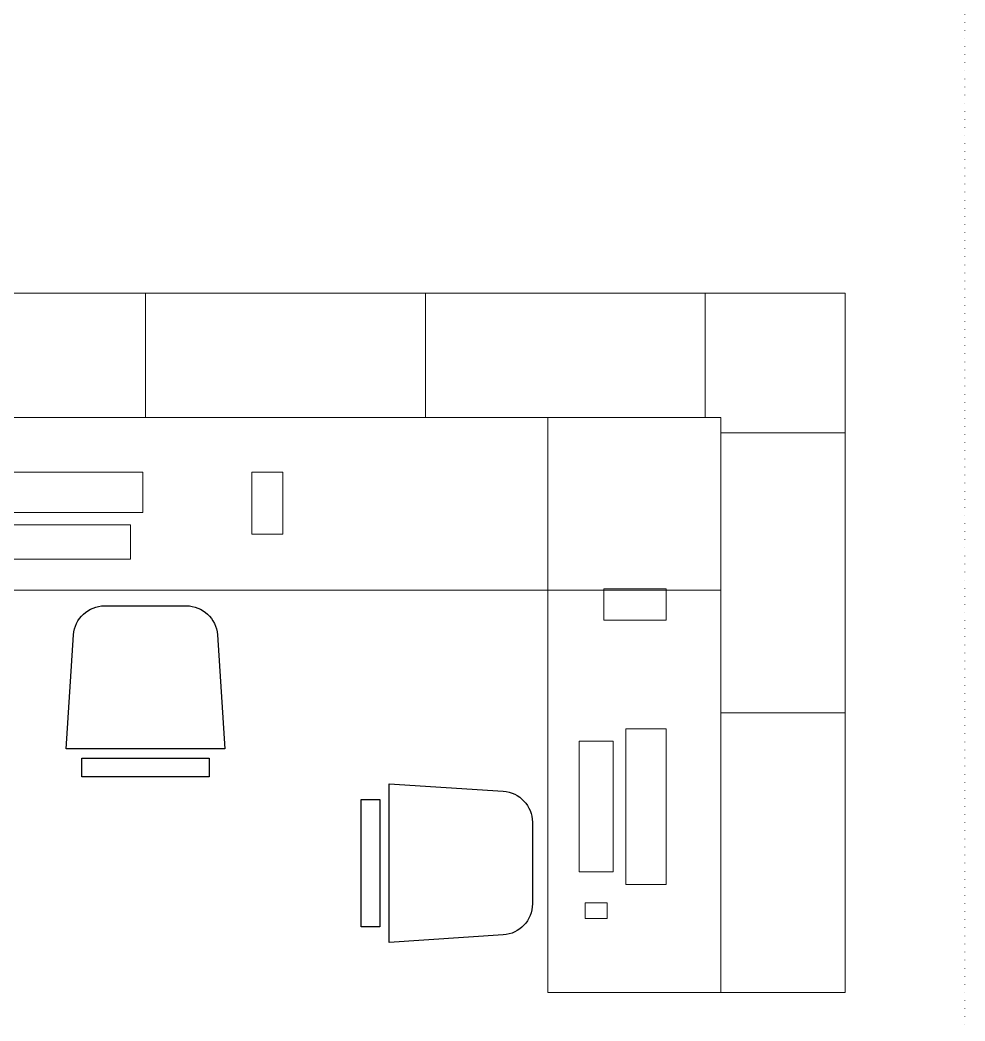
# Model space of a CAD drawing. Extents: x -1286 to 34975, y -230 to 6637.
# Drawn here: x 4999 to 5302.8, y 2501.9 to 2823.8 of the extents above; entities that cross this region are included whole.
import ezdxf

# ---------------------------------------------------------------- set-up
doc = ezdxf.new("R2010")
doc.units = 0
doc.header["$LTSCALE"] = 20
doc.linetypes.add('DOT2', pattern=[0.125, 0, -0.125])
doc.layers.get('0').update_dxf_attribs({"color": 9, "lineweight": 9})
doc.layers.add('05', color=9, linetype='Continuous', lineweight=9)
doc.layers.add('20', color=9, linetype='DOT2', lineweight=9)

# ---------------------------------------------------------------- blocks, each defined once
blk = doc.blocks.new('m-vw-sandalye')
at = {"lineweight": -3, "ltscale": 0.5}
blk.add_lwpolyline([(-20.5, 0), (20.5, 0), (20.5, -6), (-20.5, -6)], close=True, dxfattribs=at)
blk.add_lwpolyline([(-25.5, -9), (25.5, -9), (23.11, -45.65, -0.395265), (13.13, -55), (-13.13, -55, -0.395265), (-23.11, -45.65)], format="xyb", close=True, dxfattribs=at)
blk = doc.blocks.new('m-vw-bilgisayar-2')
for points in [[(38, 60), (18, 60), (18, 70), (38, 70)], [(25, 25), (38, 25), (38, -25), (25, -25)], [(10, 21), (21, 21), (21, -21), (10, -21)], [(12, -31), (19, -31), (19, -36), (12, -36)]]:
    blk.add_lwpolyline(points, close=True)
blk = doc.blocks.new('danısma')
at = {"layer": '05'}
for p, q in [((-5504.55, 23526.46), (-5504.55, 23486.46)), ((-5414.55, 23526.46), (-5414.55, 23486.46)), ((-5324.55, 23526.46), (-5324.55, 23486.46)), ((-5279.55, 23481.46), (-5319.55, 23481.46)), ((-5279.55, 23391.46), (-5319.55, 23391.46)), ((-5279.55, 23301.46), (-5319.55, 23301.46))]:
    blk.add_line(p, q, dxfattribs=at)
blk.add_lwpolyline([(-5279.55, 23301.46), (-5279.55, 23526.46), (-5999.55, 23526.46), (-5999.55, 23301.46), (-5959.55, 23301.46), (-5959.55, 23486.46), (-5319.55, 23486.46), (-5319.55, 23301.46), (-5279.55, 23301.46)], dxfattribs=at)
for points in [[(-5959.55, 23486.46), (-5959.55, 23430.86), (-5319.55, 23430.86), (-5319.55, 23486.46), (-5409.55, 23486.46)], [(-5319.55, 23301.46), (-5375.15, 23301.46), (-5375.15, 23486.46), (-5319.55, 23486.46)]]:
    blk.add_lwpolyline(points, close=True, dxfattribs=at)
at = {"layer": '05', "xscale": -1, "rotation": 270}
blk.add_blockref('m-vw-bilgisayar-2', (-5530.39, 23430.86), dxfattribs=at)
at = {"layer": '05'}
blk.add_blockref('m-vw-bilgisayar-2', (-5375.15, 23361.29), dxfattribs=at)
at = {"layer": '05', "lineweight": -3}
for p, rotation in [((-5504.55, 23370.86), 180), ((-5435.15, 23343.12), 90)]:
    blk.add_blockref('m-vw-sandalye', p, dxfattribs=dict(at, rotation=rotation))

msp = doc.modelspace()

# ---------------------------------------------------------------- linework, layer by layer
at = {"layer": '20'}
msp.add_lwpolyline([(5282.84, 3972.5), (5282.84, 3912.5), (5302.84, 3912.5), (5302.84, 290.44), (5282.84, 290.44), (5282.83, 234.5)], dxfattribs=at)

# ---------------------------------------------------------------- block references
at = {"layer": '05'}
msp.add_blockref('danısma', (10543.89, -20790.46), dxfattribs=at)

doc.saveas('drawing.dxf')
